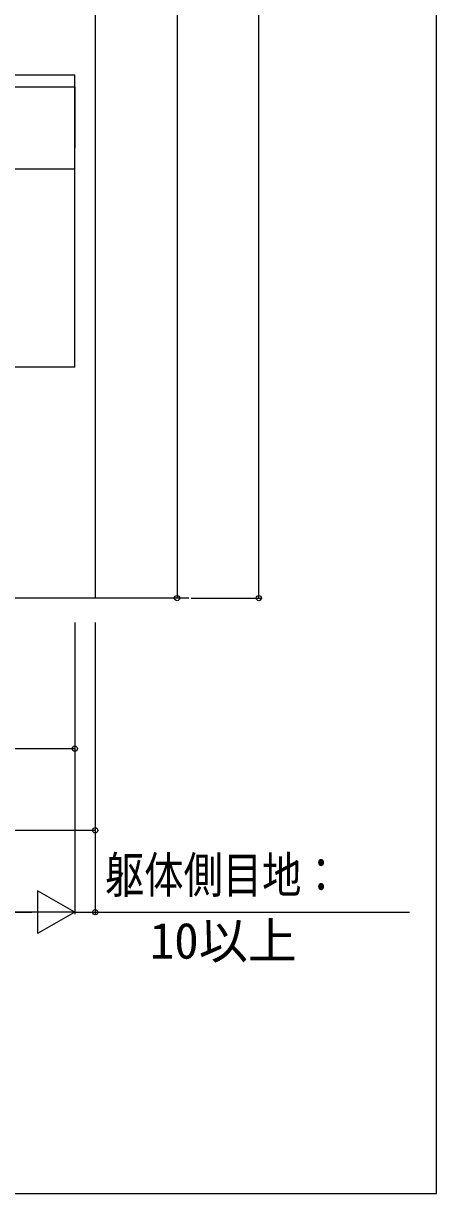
# Model space of a CAD drawing. Units: millimetres, scale not verified. Extents: x -1050 to 1050, y -1566 to 1557.
# Drawn here: x 848 to 1050, y -1566 to -993 of the extents above; entities that cross this region are included whole.
import ezdxf
from ezdxf.enums import TextEntityAlignment as Align

# ---------------------------------------------------------------- set-up
doc = ezdxf.new("R2010")
doc.units = ezdxf.units.MM
doc.header["$LTSCALE"] = 8
for name, color, linetype in [('0-3_YKK_12', 2, 'Continuous'), ('0-6_YKK_D', 6, 'Continuous'), ('0-7_YKK_ZWAK', 7, 'Continuous'), ('0-8_YSS_K', 3, 'Continuous')]:
    doc.layers.add(name, color=color, linetype=linetype)
doc.styles.add('ＭＳ ゴシック', font='')
doc.styles.get('ＭＳ ゴシック').set_extended_font_data('MS Gothic')

msp = doc.modelspace()

# ---------------------------------------------------------------- linework, layer by layer
at = {"layer": '0-3_YKK_12'}
for p, q in [((643.117, -1018.47), (873.117, -1018.47)), ((873.117, -1161.47), (873.117, -1018.47)), ((643.117, -1064.47), (873.117, -1064.47)), ((873.117, -1161.47), (810.672, -1161.47))]:
    msp.add_line(p, q, dxfattribs=at)
msp.add_lwpolyline([(76.616, -1024.47), (873.117, -1024.47), (873.117, -1054.47)], dxfattribs=at)
at = {"layer": '0-6_YKK_D'}
for p, q in [((963.117, -1274.47), (963.117, -534.803)), ((923.117, -598.803), (923.117, -1274.47)), ((927.956, -1274.47), (922.117, -1274.47)), ((929.956, -1274.47), (964.117, -1274.47)), ((873.117, -1286.47), (873.117, -1429.066)), ((873.117, -1286.47), (873.117, -1429.066)), ((873.117, -1286.47), (873.117, -1349.066)), ((883.117, -1286.47), (883.117, -1429.066)), ((883.117, -1286.47), (883.117, -1389.066)), ((775.617, -1348.066), (873.117, -1348.066)), ((883.117, -1388.066), (593.117, -1388.066)), ((873.117, -1428.066), (854.931, -1417.566)), ((854.931, -1417.566), (854.931, -1438.566)), ((-824.386, -1428.066), (852.117, -1428.066)), ((873.117, -1428.066), (836.744, -1428.066)), ((873.117, -1428.066), (854.931, -1438.566))]:
    msp.add_line(p, q, dxfattribs=at)
msp.add_lwpolyline([(873.117, -1428.066), (883.117, -1428.066), (1036.726, -1428.066)], dxfattribs=at)
for centre in [(923.117, -1274.47), (963.117, -1274.47), (873.117, -1348.066), (883.117, -1388.066), (883.117, -1428.066)]:
    msp.add_circle(centre, 1.275, dxfattribs=at)
at = {"layer": '0-7_YKK_ZWAK'}
msp.add_lwpolyline([(-1050, -1565.7), (1050, -1565.7), (1050, 1494.3)], dxfattribs=at)
at = {"layer": '0-8_YSS_K'}
for p, q in [((883.117, -555.399), (883.117, -1274.47)), ((928.956, -1274.47), (83.117, -1274.47))]:
    msp.add_line(p, q, dxfattribs=at)

# ---------------------------------------------------------------- texts
at = {"layer": '0-6_YKK_D', "style": 'ＭＳ ゴシック', "width": 0.8}
msp.add_text('躯体側目地：', height=17.6, dxfattribs=at).set_placement((887.908, -1423.93), align=Align.BOTTOM_LEFT)
at = {"layer": '0-6_YKK_D', "style": 'ＭＳ ゴシック'}
msp.add_text('10以上', height=17.6, dxfattribs=at).set_placement((909.767, -1456.066), align=Align.BOTTOM_LEFT)

doc.saveas('drawing.dxf')
